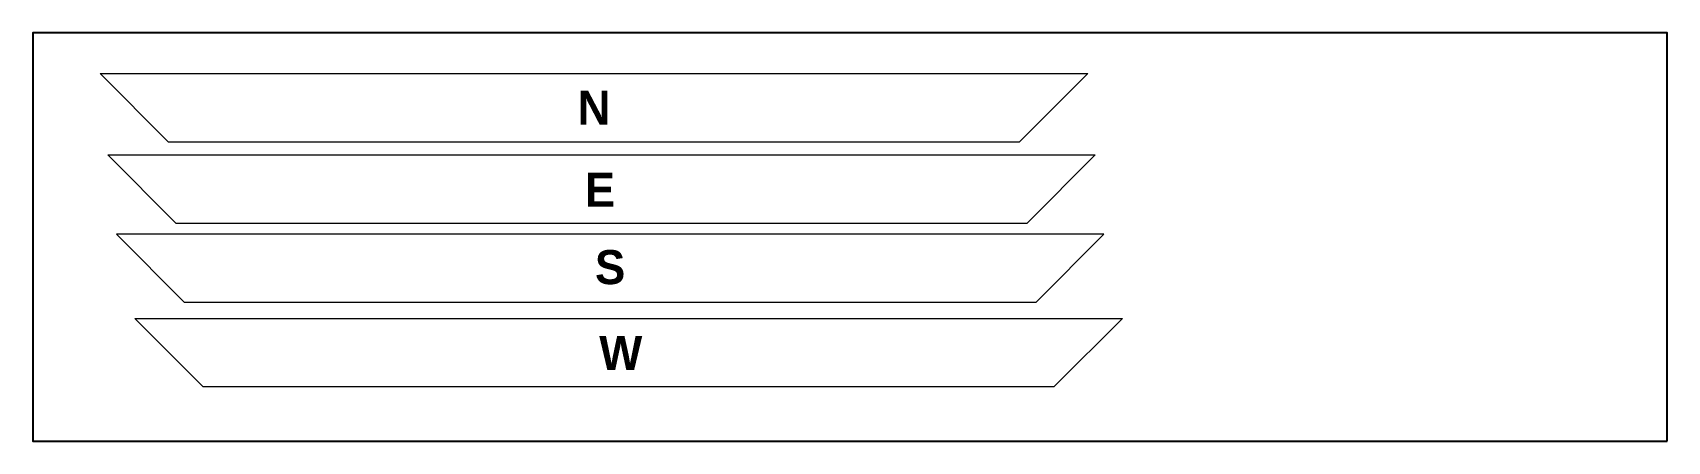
# Model space of a CAD drawing. Header units: inches. Extents: x 4.5 to 28.5, y 4.8 to 10.8.
import ezdxf

# ---------------------------------------------------------------- set-up
doc = ezdxf.new("R2010")
doc.units = ezdxf.units.IN
doc.header["$MEASUREMENT"] = 0
doc.styles.get("Standard").update_dxf_attribs({"font": 'arial.ttf'})

msp = doc.modelspace()

# ---------------------------------------------------------------- linework, layer by layer
at = {"color": 1, "lineweight": 0}
for p, q in [((5.469, 10.241), (19.969, 10.241)), ((6.469, 9.241), (5.469, 10.241)), ((18.969, 9.241), (19.969, 10.241)), ((6.469, 9.241), (18.969, 9.241)), ((5.579, 9.047), (20.079, 9.047)), ((6.579, 8.047), (5.579, 9.047)), ((19.079, 8.047), (20.079, 9.047)), ((6.579, 8.047), (19.079, 8.047)), ((20.206, 7.882), (5.706, 7.882)), ((6.706, 6.882), (5.706, 7.882)), ((19.206, 6.882), (20.206, 7.882)), ((19.206, 6.882), (6.706, 6.882)), ((5.978, 6.645), (20.478, 6.645)), ((6.978, 5.645), (5.978, 6.645)), ((19.478, 5.645), (20.478, 6.645)), ((6.978, 5.645), (19.478, 5.645))]:
    msp.add_line(p, q, dxfattribs=at)
msp.add_lwpolyline([(28.478, 4.842), (28.478, 10.842), (4.478, 10.842), (4.478, 4.842)], close=True)

# ---------------------------------------------------------------- texts
at = {"color": 1, "lineweight": 0, "char_height": 0.5, "attachment_point": 5}
for s, insert in [('{\\fViner Hand ITC|b1|i0|c0|p66;N}', (12.719, 9.741)), ('{\\fViner Hand ITC|b1|i0|c0|p66;E}', (12.807, 8.536)), ('{\\fViner Hand ITC|b1|i0|c0|p66;S}', (12.956, 7.396)), ('{\\fViner Hand ITC|b1|i0|c0|p66;W}', (13.112, 6.137))]:
    msp.add_mtext_dynamic_manual_height_columns(s, width=14.5, gutter_width=1, heights=[0], dxfattribs=dict(at, insert=insert))

doc.saveas('drawing.dxf')
